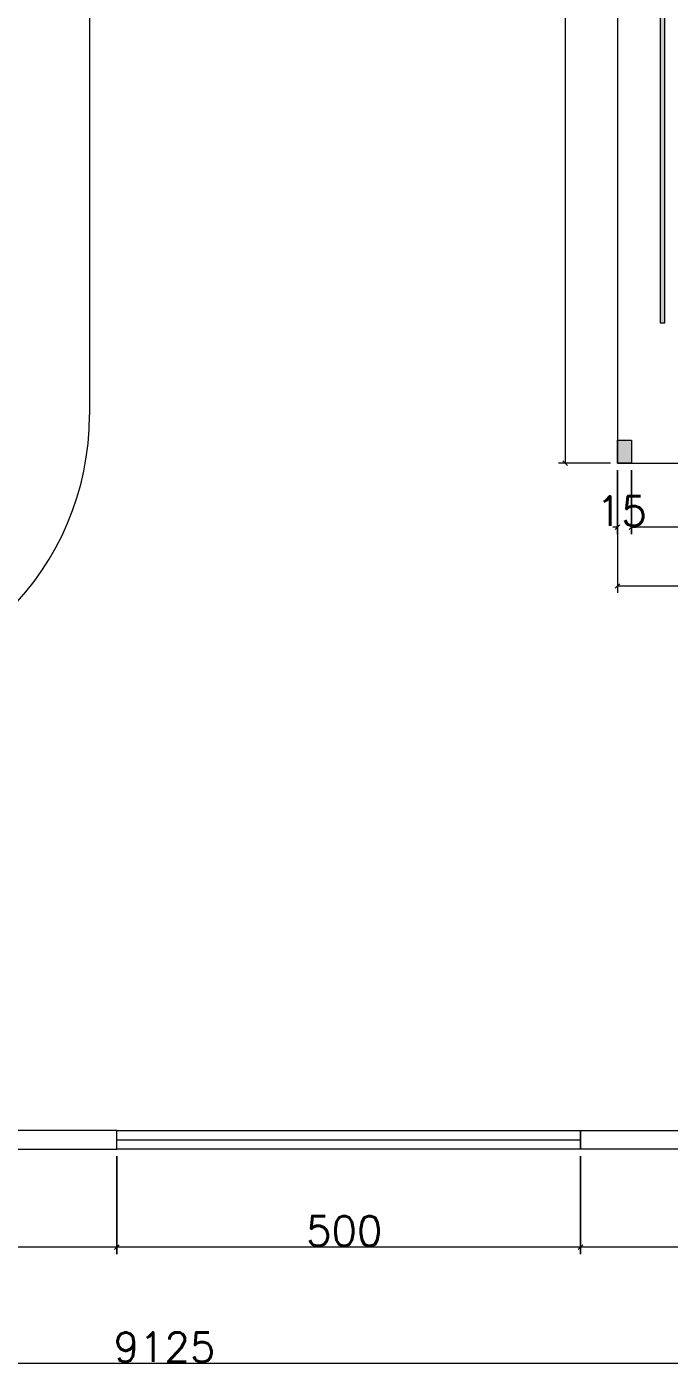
# Model space of a CAD drawing. Header units: metres. Extents: x 1 to 114, y -6 to 62.
# Drawn here: x 65.29 to 72.22, y -2.31 to 12.11 of the extents above; entities that cross this region are included whole.
import ezdxf

# ---------------------------------------------------------------- set-up
doc = ezdxf.new("R2010")
doc.units = ezdxf.units.M
for name, color, linetype, lineweight in [('ARQ-COTA-50', 7, 'Continuous', 5), ('ARQ-PAR', 7, 'Continuous', 5), ('ARQ-PIS', 7, 'Continuous', 5)]:
    doc.layers.add(name, color=color, linetype=linetype, lineweight=lineweight)
doc.layers.add('ARQ_1100_BASE_TÉRREO_GARAGEM_dwg', color=7, linetype='Continuous', lineweight=5, true_color=0x767676)
doc.styles.add('RomanS', font='romans__.ttf', dxfattribs={"height": 0.32})

# ---------------------------------------------------------------- blocks, each defined once
blk = doc.blocks.new('ARQ_1100_BASE_TÉRREO_GARAGEM_dwg__ARCHTICK-4197735-PLANTA BAIXA GERAL')
at = {"layer": 'ARQ-COTA-50', "color": 253, "true_color": 0xaaaaaa}
blk.add_line((-0.5, -0.5), (0.5, 0.5), dxfattribs=at)
blk = doc.blocks.new('ARQ_1100_BASE_TÉRREO_GARAGEM_dwg-4178582-PLANTA BAIXA GERAL')
at = {"lineweight": 5, "true_color": 0xe2e2e2}
for points in [[(53.742, 8.914), (53.742, 8.914), (53.742, 22.914), (53.692, 22.914), (53.692, 8.914)], [(53.692, 8.914), (53.692, 22.914), (53.692, 22.914), (53.692, 8.914)]]:
    blk.add_hatch(color=254, dxfattribs=at).paths.add_polyline_path(points)
h = blk.add_hatch(color=254, dxfattribs=at)
h.paths.add_polyline_path([(69.306, 7.4), (69.306, 7.65), (69.156, 7.65), (69.156, 7.4)])
h.paths.add_polyline_path([(53.233, 7.4), (53.383, 7.4), (53.383, 7.65), (53.233, 7.65)])
h.paths.add_polyline_path([(61.156, 7.4), (61.306, 7.4), (61.306, 7.65), (61.156, 7.65)])
at = {"color": 253, "lineweight": 5, "true_color": 0xaaaaaa}
blk.add_line((47.833, 0.1), (52.833, 0.1), dxfattribs=at)
at = {"color": 253, "lineweight": 5, "true_color": 0xaaaaaa, "flags": 128}
blk.add_lwpolyline([(53.233, 7.4), (85.233, 7.4), (85.233, 24.4), (53.233, 24.4)], close=True, dxfattribs=at)
blk.add_lwpolyline([(53.692, 22.914), (53.742, 22.914), (53.692, 22.914), (53.692, 8.914), (53.742, 8.914), (53.742, 22.914), (53.692, 22.914), (53.692, 8.914), (53.742, 8.914), (53.742, 8.964), (53.742, 22.864), (53.742, 22.914)], dxfattribs=at)
at = {"layer": 'ARQ-COTA-50', "color": 253, "true_color": 0xaaaaaa}
for p, q in [((52.669, 24.4), (52.669, 7.4)), ((53.158, 7.4), (52.594, 7.4)), ((53.233, 6.71), (53.183, 6.71)), ((53.233, 6.075), (85.233, 6.075)), ((2.787, -2.311), (94.033, -2.311))]:
    blk.add_line(p, q, dxfattribs=at)
at = {"layer": 'ARQ-COTA-50', "color": 253, "true_color": 0xaaaaaa, "flags": 128}
for points in [[(53.233, 6.635), (53.233, 7.325), (53.233, 6)], [(77.106, 6.71), (77.156, 6.71), (69.306, 6.71), (69.156, 6.71), (61.306, 6.71), (61.156, 6.71), (53.383, 6.71), (53.433, 6.71)], [(94.033, -1.057), (52.833, -1.057), (47.833, -1.057), (44.083, -1.057), (34.033, -1.057), (2.787, -1.057)]]:
    blk.add_lwpolyline(points, dxfattribs=at)
for points in [[(53.383, 6.635), (53.383, 7.325)], [(47.833, -1.132), (47.833, -0.075)], [(52.833, -1.132), (52.833, -0.075)]]:
    blk.add_lwpolyline(points, close=True, dxfattribs=at)
at = {"layer": 'ARQ-PAR', "color": 253, "true_color": 0xaaaaaa, "flags": 128}
for points in [[(52.916, 59.372), (52.916, 61.152), (76.799, 61.152), (86.659, 54.267), (90.771, 50.079), (94.033, 45.615), (94.033, 0), (93.833, 0), (52.833, 0), (52.833, 0.2), (93.833, 0.2), (93.833, 45.55), (93.833, 0.2)], [(44.083, 0), (47.833, 0), (47.833, 0.2), (44.083, 0.2)]]:
    blk.add_lwpolyline(points, dxfattribs=at)
blk.add_lwpolyline([(53.233, 7.65), (53.383, 7.65), (53.383, 7.4), (53.233, 7.4)], close=True, dxfattribs=at)
at = {"layer": 'ARQ-PIS', "color": 253, "true_color": 0xaaaaaa}
blk.add_line((47.536, 23.802), (47.536, 7.92), dxfattribs=at)
at = {"layer": 'ARQ-PIS', "color": 253, "true_color": 0xaaaaaa, "flags": 128}
blk.add_lwpolyline([(47.833, 0.2), (52.833, 0.2), (52.833, 0), (47.833, 0)], close=True, dxfattribs=at)
at = {"layer": 'ARQ-PIS', "color": 253, "true_color": 0xaaaaaa}
blk.add_arc((44.536, 7.92), 3, 270, 0, dxfattribs=at)
at = {"xscale": 0.05, "yscale": 0.05, "zscale": 0.05}
for p, rotation in [((52.669, 7.4), 270), ((53.383, 6.71), 180), ((53.383, 6.71), 180), ((53.233, 6.075), 180), ((47.833, -1.057), 180), ((52.833, -1.057), 180)]:
    blk.add_blockref('ARQ_1100_BASE_TÉRREO_GARAGEM_dwg__ARCHTICK-4197735-PLANTA BAIXA GERAL', p, dxfattribs=dict(at, rotation=rotation))
for p in [(53.233, 6.71), (47.833, -1.057), (52.833, -1.057)]:
    blk.add_blockref('ARQ_1100_BASE_TÉRREO_GARAGEM_dwg__ARCHTICK-4197735-PLANTA BAIXA GERAL', p, dxfattribs=at)
at = {"layer": 'ARQ-COTA-50', "char_height": 0.32, "attachment_point": 1, "line_spacing_factor": 0.983083, "style": 'RomanS'}
for s, insert, width in [('15', (53.001, 7.044), 0.74088), ('500', (49.873, -0.723), 1.11132), ('9125', (47.797, -1.977), 1.48176)]:
    blk.add_mtext(s, dxfattribs=dict(at, insert=insert, width=width))

msp = doc.modelspace()

# ---------------------------------------------------------------- block references
at = {"layer": 'ARQ_1100_BASE_TÉRREO_GARAGEM_dwg', "color": 253, "true_color": 0xaaaaaa}
msp.add_blockref('ARQ_1100_BASE_TÉRREO_GARAGEM_dwg-4178582-PLANTA BAIXA GERAL', (18.43, 0), dxfattribs=at)

doc.saveas('drawing.dxf')
